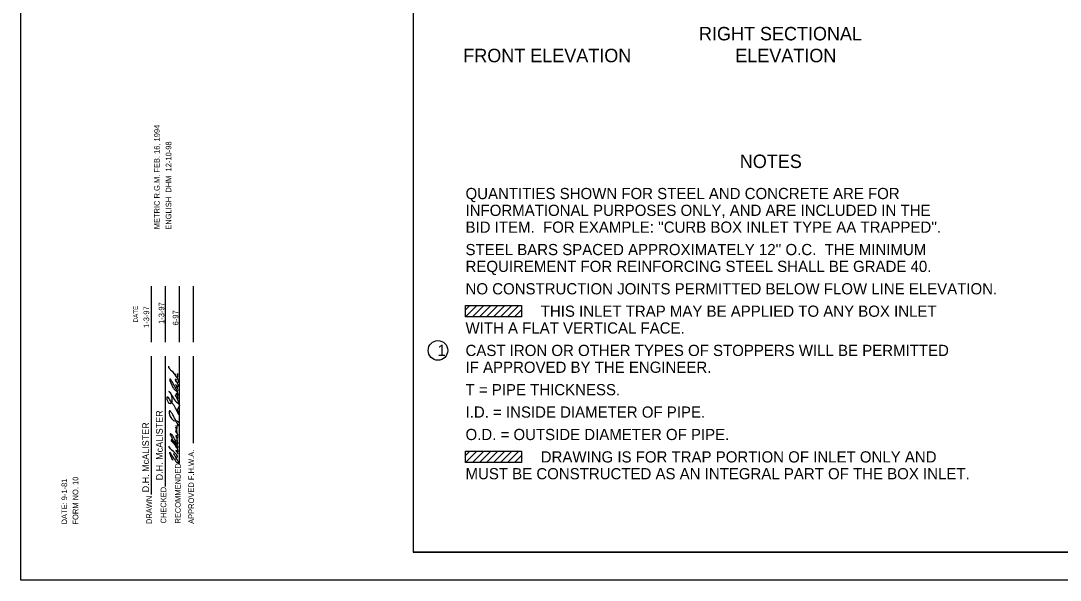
# Model space of a CAD drawing. Extents: x 1000 to 1036.3, y 1000 to 1022.
# Drawn here: x 1000 to 1018.54, y 1000 to 1009.98 of the extents above; entities that cross this region are included whole.
import ezdxf

# ---------------------------------------------------------------- set-up
doc = ezdxf.new("R2010")
doc.units = 0
for name, color, linetype in [('Level 1', 7, 'Continuous'), ('Level 10', 7, 'Continuous'), ('Level 11', 7, 'Continuous')]:
    doc.layers.add(name, color=color, linetype=linetype)

msp = doc.modelspace()

# ---------------------------------------------------------------- linework, layer by layer
at = {"layer": 'Level 1'}
for p, q in [((1007.931, 1004.701), (1008.131, 1004.901)), ((1007.931, 1004.826), (1008.006, 1004.901)), ((1008.056, 1004.701), (1008.256, 1004.901)), ((1008.181, 1004.701), (1008.381, 1004.901)), ((1008.306, 1004.701), (1008.506, 1004.901)), ((1008.431, 1004.701), (1008.631, 1004.901)), ((1008.556, 1004.701), (1008.756, 1004.901)), ((1008.681, 1004.701), (1008.881, 1004.901)), ((1008.806, 1004.701), (1008.931, 1004.826)), ((1007.931, 1002.101), (1008.131, 1002.301)), ((1007.931, 1002.226), (1008.006, 1002.301)), ((1008.056, 1002.101), (1008.256, 1002.301)), ((1008.181, 1002.101), (1008.381, 1002.301)), ((1008.306, 1002.101), (1008.506, 1002.301)), ((1008.431, 1002.101), (1008.631, 1002.301)), ((1008.556, 1002.101), (1008.756, 1002.301)), ((1008.681, 1002.101), (1008.881, 1002.301)), ((1008.806, 1002.101), (1008.931, 1002.226))]:
    msp.add_line(p, q, dxfattribs=at)
for points in [[(1007.931, 1004.701), (1007.931, 1004.901), (1008.931, 1004.901), (1008.931, 1004.701)], [(1007.931, 1002.101), (1007.931, 1002.301), (1008.931, 1002.301), (1008.931, 1002.101)]]:
    msp.add_lwpolyline(points, close=True, dxfattribs=at)
msp.add_circle((1007.439, 1004.101), 0.175, dxfattribs=at)
for points in [[(1002.814, 1003.162), (1002.784, 1003.25), (1002.754, 1003.303), (1002.768, 1003.272), (1002.785, 1003.243), (1002.802, 1003.236), (1002.802, 1003.272), (1002.782, 1003.32), (1002.773, 1003.334), (1002.775, 1003.317), (1002.788, 1003.301), (1002.801, 1003.299), (1002.804, 1003.317), (1002.794, 1003.359), (1002.751, 1003.446), (1002.747, 1003.453), (1002.69, 1003.557), (1002.674, 1003.583), (1002.666, 1003.591), (1002.656, 1003.582), (1002.663, 1003.548), (1002.714, 1003.441), (1002.752, 1003.391), (1002.772, 1003.378), (1002.787, 1003.377), (1002.801, 1003.383), (1002.801, 1003.41), (1002.782, 1003.454), (1002.761, 1003.492), (1002.782, 1003.458), (1002.801, 1003.453), (1002.806, 1003.463), (1002.796, 1003.508), (1002.778, 1003.542), (1002.758, 1003.574), (1002.758, 1003.588), (1002.772, 1003.588), (1002.764, 1003.575), (1002.77, 1003.55), (1002.777, 1003.539), (1002.798, 1003.531), (1002.81, 1003.547), (1002.806, 1003.577), (1002.777, 1003.631), (1002.693, 1003.732), (1002.689, 1003.735), (1002.649, 1003.782), (1002.639, 1003.805), (1002.638, 1003.821)], [(1002.76, 1003.686), (1002.77, 1003.633), (1002.781, 1003.623), (1002.794, 1003.624), (1002.802, 1003.64), (1002.799, 1003.687)], [(1002.817, 1002.951), (1002.77, 1003.05), (1002.72, 1003.136), (1002.652, 1003.229), (1002.613, 1003.268), (1002.605, 1003.263), (1002.603, 1003.24), (1002.622, 1003.191), (1002.636, 1003.168), (1002.651, 1003.158), (1002.672, 1003.157), (1002.687, 1003.166), (1002.7, 1003.217), (1002.699, 1003.257), (1002.687, 1003.306), (1002.686, 1003.312), (1002.668, 1003.344), (1002.642, 1003.369), (1002.655, 1003.352), (1002.715, 1003.26), (1002.779, 1003.178), (1002.828, 1003.119), (1002.818, 1003.092), (1002.799, 1003.059), (1002.803, 1003.001), (1002.816, 1002.949)], [(1002.802, 1002.751), (1002.794, 1002.79), (1002.776, 1002.827), (1002.73, 1002.915), (1002.684, 1002.995), (1002.652, 1003.02), (1002.643, 1002.999), (1002.648, 1002.976), (1002.663, 1002.923), (1002.689, 1002.885), (1002.723, 1002.853), (1002.775, 1002.842), (1002.811, 1002.827), (1002.827, 1002.792), (1002.819, 1002.783), (1002.815, 1002.779), (1002.808, 1002.751)], [(1002.807, 1002.248), (1002.787, 1002.299), (1002.774, 1002.317), (1002.77, 1002.319), (1002.794, 1002.285), (1002.803, 1002.291), (1002.803, 1002.31), (1002.777, 1002.383), (1002.729, 1002.46), (1002.686, 1002.505), (1002.681, 1002.507), (1002.68, 1002.498), (1002.688, 1002.484), (1002.756, 1002.398), (1002.781, 1002.369), (1002.799, 1002.364), (1002.793, 1002.398), (1002.791, 1002.404), (1002.76, 1002.485), (1002.719, 1002.565), (1002.673, 1002.611), (1002.666, 1002.612), (1002.661, 1002.606), (1002.668, 1002.587), (1002.712, 1002.502), (1002.761, 1002.446), (1002.786, 1002.431), (1002.795, 1002.432), (1002.799, 1002.436), (1002.792, 1002.474), (1002.778, 1002.504), (1002.778, 1002.5), (1002.788, 1002.489), (1002.792, 1002.502), (1002.777, 1002.547), (1002.765, 1002.581), (1002.786, 1002.539), (1002.796, 1002.544), (1002.792, 1002.574), (1002.784, 1002.584), (1002.775, 1002.589), (1002.792, 1002.572), (1002.798, 1002.598), (1002.763, 1002.647), (1002.76, 1002.656), (1002.77, 1002.658), (1002.792, 1002.634), (1002.783, 1002.662), (1002.781, 1002.667), (1002.766, 1002.689), (1002.785, 1002.673), (1002.775, 1002.698), (1002.759, 1002.734), (1002.773, 1002.71), (1002.786, 1002.706), (1002.791, 1002.715), (1002.782, 1002.74), (1002.765, 1002.756)], [(1002.717, 1002.142), (1002.676, 1002.213), (1002.656, 1002.287), (1002.696, 1002.22), (1002.752, 1002.141), (1002.792, 1002.099), (1002.81, 1002.095), (1002.805, 1002.119), (1002.767, 1002.191), (1002.724, 1002.261), (1002.749, 1002.217), (1002.783, 1002.196), (1002.797, 1002.2), (1002.788, 1002.228), (1002.763, 1002.257), (1002.759, 1002.261), (1002.683, 1002.331), (1002.638, 1002.394)]]:
    msp.add_spline(points, degree=3, dxfattribs=at)
at = {"layer": 'Level 10'}
for p, q in [((1000, 1000), (1000, 1022)), ((1007, 1021.5), (1007, 1000.5)), ((1002.331, 1004.248), (1002.331, 1005.248)), ((1002.581, 1004.248), (1002.581, 1005.248)), ((1002.831, 1004.248), (1002.831, 1005.248)), ((1003.081, 1004.248), (1003.081, 1005.248)), ((1002.331, 1001.528), (1002.331, 1003.998)), ((1002.581, 1001.673), (1002.581, 1003.998)), ((1002.831, 1002.081), (1002.831, 1003.998)), ((1003.081, 1002.448), (1003.081, 1003.998)), ((1035.5, 1000.5), (1007, 1000.5)), ((1036, 1000), (1000, 1000))]:
    msp.add_line(p, q, dxfattribs=at)
at = {"layer": 'Level 11'}
msp.add_lwpolyline([(1007, 1000.5), (1035.5, 1000.5), (1035.5, 1021.5), (1007, 1021.5)], close=True, dxfattribs=at)

# ---------------------------------------------------------------- texts
at = {"layer": 'Level 1'}
for s, height, p in [('RIGHT SECTIONAL', 0.24, (1012.094, 1009.634)), ('FRONT ELEVATION', 0.24, (1007.891, 1009.244)), ('ELEVATION', 0.24, (1012.742, 1009.244)), ('NOTES', 0.24, (1012.822, 1007.356)), ('QUANTITIES SHOWN FOR STEEL AND CONCRETE ARE FOR', 0.2, (1007.931, 1006.801)), ('INFORMATIONAL PURPOSES ONLY, AND ARE INCLUDED IN THE', 0.2, (1007.931, 1006.501)), ("BID ITEM.  FOR EXAMPLE: ''CURB BOX INLET TYPE AA TRAPPED''.", 0.2, (1007.931, 1006.201)), ("STEEL BARS SPACED APPROXIMATELY 12'' O.C.  THE MINIMUM", 0.2, (1007.931, 1005.801)), ('REQUIREMENT FOR REINFORCING STEEL SHALL BE GRADE 40.', 0.2, (1007.931, 1005.501)), ('NO CONSTRUCTION JOINTS PERMITTED BELOW FLOW LINE ELEVATION.', 0.2, (1007.931, 1005.101)), ('THIS INLET TRAP MAY BE APPLIED TO ANY BOX INLET', 0.2, (1009.272, 1004.701)), ('WITH A FLAT VERTICAL FACE.', 0.2, (1007.931, 1004.401)), ('1', 0.2, (1007.431, 1004.001)), ('CAST IRON OR OTHER TYPES OF STOPPERS WILL BE PERMITTED', 0.2, (1007.931, 1004.001)), ('IF APPROVED BY THE ENGINEER.', 0.2, (1007.931, 1003.701)), ('T = PIPE THICKNESS.', 0.2, (1007.931, 1003.301)), ('I.D. = INSIDE DIAMETER OF PIPE.', 0.2, (1007.931, 1002.901)), ('O.D. = OUTSIDE DIAMETER OF PIPE.', 0.2, (1007.931, 1002.501)), ('DRAWING IS FOR TRAP PORTION OF INLET ONLY AND', 0.2, (1009.272, 1002.101)), ('MUST BE CONSTRUCTED AS AN INTEGRAL PART OF THE BOX INLET.', 0.2, (1007.931, 1001.801))]:
    msp.add_text(s, height=height, dxfattribs=at).set_placement(p)
for s, height, rotation, p in [('METRIC R.G.M. FEB. 16, 1994', 0.1, 90, (1002.478, 1006.263)), ('ENGLISH  DHM  12-10-98', 0.1, 90, (1002.685, 1006.255)), ('1-3-97', 0.1, 90, (1002.289, 1004.502)), ('1-3-97', 0.1, 90, (1002.558, 1004.574)), ('6-97', 0.1, 90, (1002.81, 1004.549)), ('.', 0.0515, 269.9999, (1002.656, 1003.609)), ('D.H. McALISTER', 0.12, 90, (1002.532, 1001.783)), ('D.H. McALISTER', 0.12, 90, (1002.287, 1001.569)), ('.', 0.0515, 269.9999, (1002.769, 1002.862)), ('.', 0.0515, 269.9999, (1002.691, 1002.577)), ('.', 0.0515, 269.9999, (1002.671, 1002.381))]:
    msp.add_text(s, height=height, rotation=rotation, dxfattribs=at).set_placement(p)
at = {"layer": 'Level 10'}
for s, height, p in [('DATE', 0.08, (1002.088, 1004.602)), ('APPROVED F.H.W.A.', 0.1, (1003.089, 1001.006)), ('RECOMMENDED', 0.1, (1002.852, 1001.012)), ('DATE: 9-1-81', 0.1, (1000.826, 1000.996)), ('FORM NO. 10', 0.1, (1001.025, 1000.994)), ('CHECKED', 0.1, (1002.593, 1001.012)), ('DRAWN', 0.1, (1002.337, 1001.002))]:
    msp.add_text(s, height=height, rotation=90, dxfattribs=at).set_placement(p)

doc.saveas('drawing.dxf')
